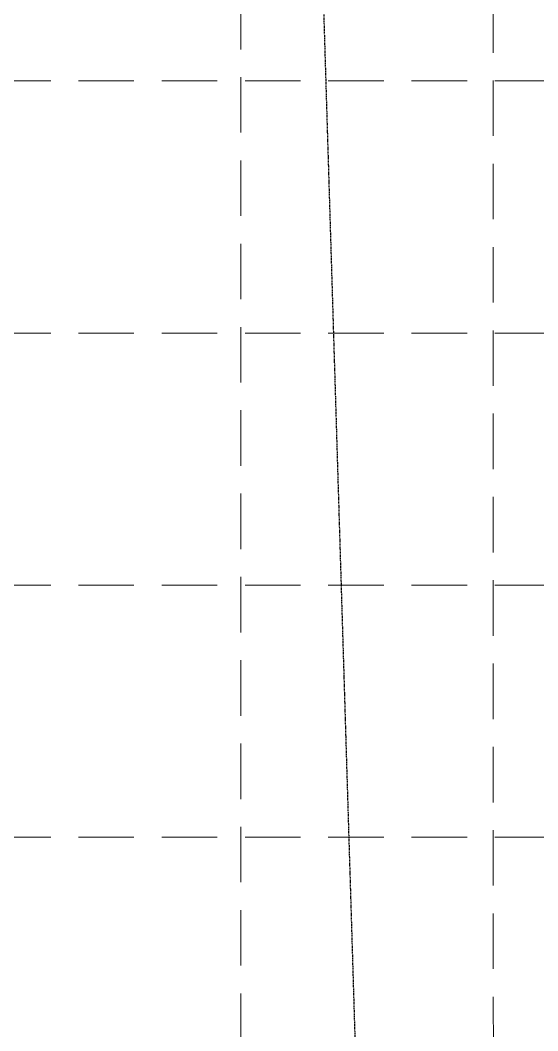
# Model space of a CAD drawing. Header units: feet. Extents: x 7707 to 9528, y 2602 to 5512.
# Drawn here: x 9304.6 to 9397.9, y 3704.7 to 3886.7 of the extents above; entities that cross this region are included whole.
import ezdxf

# ---------------------------------------------------------------- set-up
doc = ezdxf.new("R2010")
doc.units = ezdxf.units.FT
doc.header["$LTSCALE"] = 0.4
doc.header["$MEASUREMENT"] = 0
doc.linetypes.add('HIDDEN', pattern=[0.375, 0.25, -0.125])
doc.linetypes.add('PHANTOM2', pattern=[1.25, 0.625, -0.125, 0.125, -0.125, 0.125, -0.125])
doc.layers.add('BNDY', color=7, linetype='PHANTOM2')
doc.layers.add('grid', color=254, linetype='HIDDEN')

msp = doc.modelspace()

# ---------------------------------------------------------------- linework, layer by layer
at = {"layer": 'BNDY', "flags": 128}
msp.add_lwpolyline([(9337.77, 4731.57, -0.000728), (9341.19, 4727.48), (9366.44, 4697.24), (9451.7, 4595.13, 0.025633), (9498.65, 4544.41), (9445.6, 4489.99), (9344.14, 4385.91), (9378.39, 3261.02)], format="xyb", dxfattribs=at)
at = {"layer": 'grid', "color": 252, "linetype": 'HIDDEN', "lineweight": 0, "ltscale": 100}
for p, q in [((9344.44, 2831.41), (9344.31, 5465.72)), ((9389.94, 2830.81), (9389.71, 5465.72)), ((7755.13, 3875.73), (9480.3, 3875.73)), ((7755.13, 3830.33), (9480.3, 3830.33)), ((7755.13, 3784.93), (9480.3, 3784.93)), ((7755.13, 3739.53), (9480.3, 3739.53))]:
    msp.add_line(p, q, dxfattribs=at)

doc.saveas('drawing.dxf')
